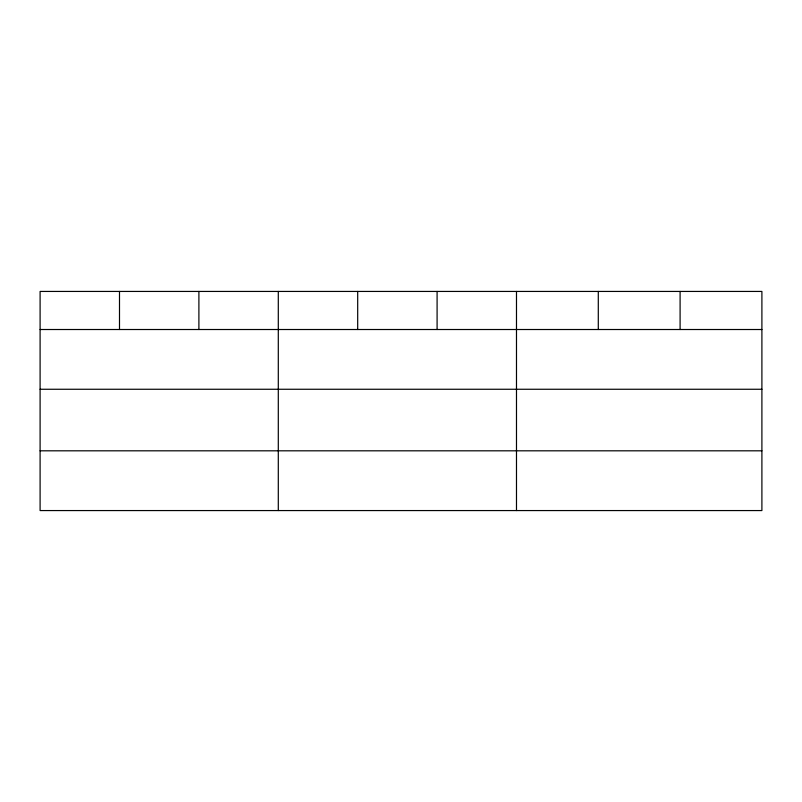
<?xml version="1.0" encoding="UTF-8"?>
<svg xmlns="http://www.w3.org/2000/svg" width="802" height="802" viewBox="0 0 802 802"><rect width="100%" height="100%" fill="white"/><g stroke="black" fill="none" stroke-linecap="round" stroke-linejoin="round"><path stroke-width="1.2" d="M761.9 389.261L761.9 291.437L40.1 291.437L40.1 510.563L761.9 510.563L761.9 389.261L40.1 389.261M40.1 329.512L761.9 329.512M40.1 450.814L761.9 450.814M680.096 291.437L680.096 329.512M598.292 291.437L598.292 329.512M516.488 291.437L516.488 510.563M437.09 291.437L437.09 329.512M357.692 291.437L357.692 329.512M278.294 291.437L278.294 510.563M198.896 291.437L198.896 329.512M119.498 291.437L119.498 329.512"/></g></svg>
